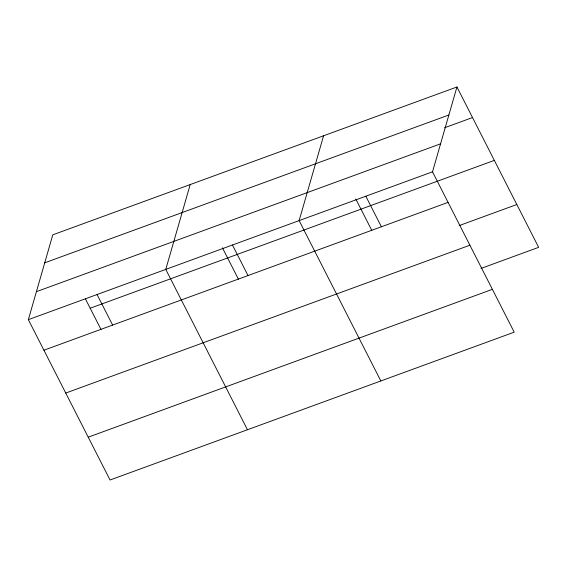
<?xml version="1.0" encoding="UTF-8"?>
<svg xmlns="http://www.w3.org/2000/svg" width="567" height="567" viewBox="0 0 567 567"><rect width="100%" height="100%" fill="white"/><g stroke="black" fill="none" stroke-linecap="round" stroke-linejoin="round"><path stroke-width="0.85" d="M456.945 86.992L432.508 171.822L514.212 332.17L110.055 480.008L28.35 319.66L52.788 234.83L456.945 86.992L538.65 247.34L481.022 268.425M190.2 184.566L165.762 269.396L247.467 429.743M323.573 135.775L299.135 220.606L380.84 380.953M44.722 262.826L448.88 114.988M444.528 127.788L472.517 117.553M36.416 291.665L440.573 143.827M28.35 319.66L432.508 171.822M90.181 308.221L494.339 160.383M43.921 350.215L448.079 202.376M459.199 225.588L516.828 204.51M65.744 393.051L469.901 245.213M88.232 437.178L492.39 289.34M365.821 196.21L381.393 226.772M355.814 199.045L371.81 230.443M232.449 245.001L248.02 275.562M222.441 247.829L238.438 279.233M97.056 294.528L112.627 325.082M85.419 298.873L101.025 329.498"/></g></svg>
